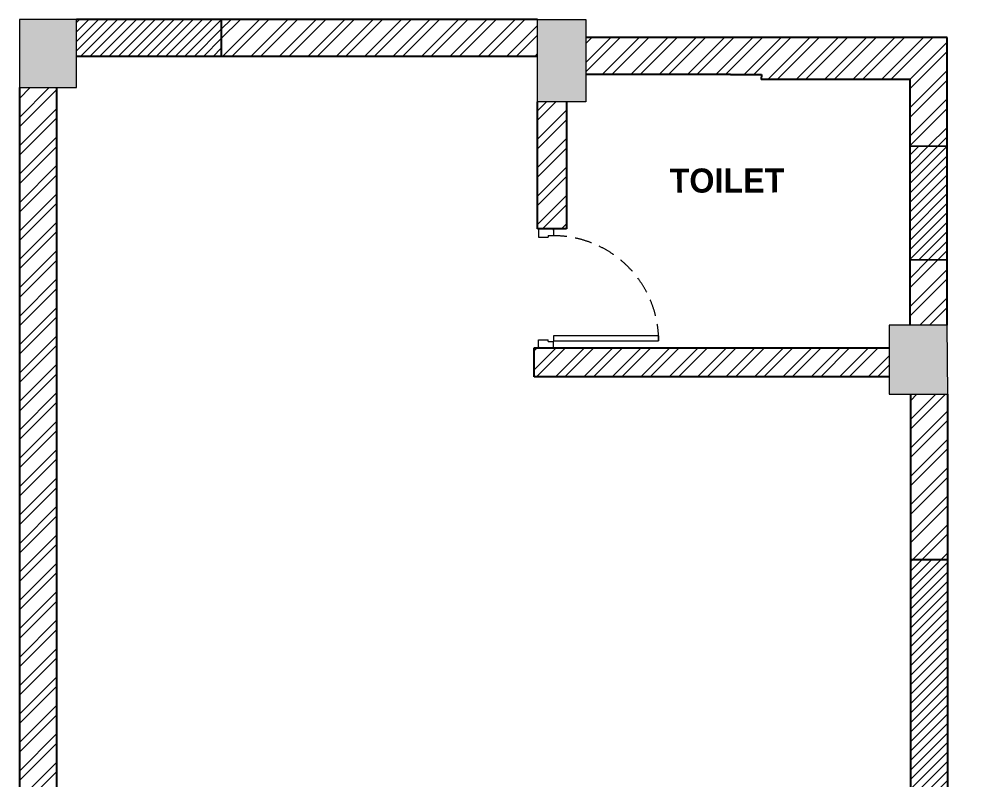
# Model space of a CAD drawing. Header units: feet. Extents: x 9424647 to 9430731, y -5939906 to -5917331.
# Drawn here: x 9424647 to 9430671, y -5922056 to -5917331 of the extents above; entities that cross this region are included whole.
import ezdxf

# ---------------------------------------------------------------- set-up
doc = ezdxf.new("R2010")
doc.units = ezdxf.units.FT
doc.header["$LTSCALE"] = 33
doc.header["$MEASUREMENT"] = 0
doc.linetypes.add('HIDDEN2', pattern=[4.7625, 3.175, -1.5875])
for name, color, linetype, lineweight in [('A TEXT', 142, 'Continuous', 9), ('A-COL', 243, 'Continuous', 9), ('column hatch', 5, 'Continuous', 0), ('Door', 2, 'Continuous', 13), ('LENS-DIM', 252, 'Continuous', 5), ('LENS-DOOR', 34, 'Continuous', 20), ('LENS-PARTITION', 21, 'Continuous', 25), ('LN-HATCH', 251, 'Continuous', 0)]:
    doc.layers.add(name, color=color, linetype=linetype, lineweight=lineweight)
doc.layers.add('A-WALL', color=1, linetype='Continuous')
doc.styles.get("Standard").update_dxf_attribs({"font": 'GILC____.TTF'})
pattern_1 = [(225, (-9983931.35, 5281720.31), (88.2999593, -88.2999593), []), (225, (-9983990.22, 5281720.31), (88.2999593, -88.2999593), [])]
pattern_2 = [(225, (-9983931.354, 5281720.31), (29.43331977, -29.43331977), [])]

# ---------------------------------------------------------------- blocks, each defined once
blk = doc.blocks.new('*U42')
at = {"layer": 'LENS-DOOR'}
for p, q in [((548122.6, 1779226.7), (548122.6, 1778573.2)), ((548122.6, 1779226.7), (548153.5, 1779226.7)), ((548153.5, 1778573.2), (548153.5, 1779226.7)), ((547456.3, 1778568.1), (547461.4, 1778568.1)), ((547456.3, 1778484.6), (547456.3, 1778568.1)), ((547461.4, 1778573.2), (547497.4, 1778573.2)), ((547461.4, 1778568.1), (547461.4, 1778573.2)), ((547497.4, 1778539.8), (547497.4, 1778573.2)), ((548122.6, 1778573.2), (548153.5, 1778573.2)), ((548192.1, 1778573.2), (548156.1, 1778573.2)), ((548156.1, 1778539.8), (548156.1, 1778573.2)), ((548192.1, 1778568.1), (548192.1, 1778573.2)), ((548197.3, 1778568.1), (548192.1, 1778568.1)), ((548197.3, 1778484.6), (548197.3, 1778568.1)), ((547497.4, 1778539.8), (547507.7, 1778539.8)), ((547507.7, 1778479.5), (547507.7, 1778539.8)), ((548145.8, 1778479.5), (548145.8, 1778539.8)), ((548156.1, 1778539.8), (548145.8, 1778539.8)), ((547456.3, 1778484.6), (547461.4, 1778484.6)), ((547461.4, 1778479.5), (547461.4, 1778484.6)), ((547461.4, 1778479.5), (547507.7, 1778479.5)), ((548192.1, 1778479.5), (548145.8, 1778479.5)), ((548192.1, 1778479.5), (548192.1, 1778484.6)), ((548197.3, 1778484.6), (548192.1, 1778484.6))]:
    blk.add_line(p, q, dxfattribs=at)
at = {"layer": 'LENS-DOOR', "color": 7, "linetype": 'HIDDEN2'}
blk.add_ellipse((548153.5, 1778573.2), major_axis=(-653.5, 0), ratio=1, start_param=-1.570791, end_param=0.051209, dxfattribs=at)
blk = doc.blocks.new('A$Cb5bc41ad')
at = {"layer": 'column hatch'}
h = blk.add_hatch(color=8, dxfattribs=at)
h.dxf.hatch_style = 1
h.paths.add_polyline_path([(5841.9, -3581.7), (5612, -3586.6), (5289, -3586.6), (5289, -4163.6), (5631, -4163.6), (5841.9, -4163.6)])
h.paths.add_polyline_path([(3728, -3933.6), (3728, -3843.6), (3173, -3843.6), (3173, -4163.6), (3728, -4163.6), (3728, -3983.6)])
h.paths.add_polyline_path([(5752.9, 1468.5), (5523, 1461.4), (5132, 1461.4), (5132, 1130.4), (5513, 1130.4), (5742.9, 1135.2)])
h.paths.add_polyline_path([(323, 1300.6), (193, 1300.6), (-37, 1296.1), (-41.8, 1011.1), (188, 1020.6), (323, 1020.6)])
h.paths.add_polyline_path([(5658.8, 4763.5), (5428.9, 4760), (5123.9, 4760), (5123.9, 4419), (5431.9, 4419), (5661.8, 4426.1)])
h.paths.add_polyline_path([(5589, 8770.6), (5359, 8770.6), (5234, 8770.6), (5234, 8340.6), (5374, 8340.6), (5604, 8344.1)])
h.paths.add_polyline_path([(188, 8514.6), (48, 8514.6), (-182, 8514.6), (-172, 8210.1), (58, 8214.6), (188, 8214.6)])
h.paths.add_polyline_path([(5584, 12968.6), (5354, 12968.6), (5224, 12968.6), (5224, 12828.6), (5224, 12538.6), (5234, 12538.6), (5359, 12538.6), (5589, 12538.6)])
h.paths.add_polyline_path([(3338, 14868.6), (3038, 14868.6), (3038, 14356.6), (3218, 14356.6), (3338, 14356.6), (3338, 14526.6)])
h.paths.add_polyline_path([(173, 14868.6), (-182, 14868.6), (-182, 14444.6), (48, 14444.6), (173, 14444.6), (173, 14638.6)])
at = {"layer": 'LN-HATCH'}
h = blk.add_hatch(dxfattribs=at)
h.set_pattern_fill('ANSI32', color=256, scale=333, angle=180)
h.set_pattern_definition(pattern_1)
h.paths.add_polyline_path([(188, 1020.6), (-41.8, 1011.1), (158.6, -3834.3), (158.6, -4163.6), (468.5, -4163.6), (468.5, -3884.3), (468.5, -3834.3), (388.5, -3834.3)])
h.paths.add_polyline_path([(58, 8214.6), (-172, 8210.1), (-37, 1296.1), (193, 1300.6)])
h.paths.add_polyline_path([(48, 14444.6), (-182, 14444.6), (-182, 8514.6), (48, 8514.6)])
h.paths.add_polyline_path([(3038, 14868.6), (1073, 14868.6), (1073, 14638.6), (3038, 14638.6)])
h.paths.add_polyline_path([(3218, 14356.6), (3038, 14356.6), (3038, 13567.6), (3218, 13567.6)])
h = blk.add_hatch(dxfattribs=at)
h.set_pattern_fill('ANSI31', color=256, scale=333, angle=180)
h.set_pattern_definition(pattern_2)
h.paths.add_polyline_path([(1073, 14638.6), (1073, 14868.6), (173, 14868.6), (173, 14638.6)])
h = blk.add_hatch(dxfattribs=at)
h.set_pattern_fill('ANSI32', color=256, scale=333, angle=180)
h.set_pattern_definition(pattern_1)
h.paths.add_polyline_path([(5584, 14756.6), (3338, 14756.6), (3338, 14526.6), (4238, 14526.6), (4429.5, 14526.6), (4428, 14495.6), (5354, 14495.6), (5354, 14080.6), (5584, 14083.2)])
h = blk.add_hatch(dxfattribs=at)
h.set_pattern_fill('ANSI31', color=256, scale=333, angle=180)
h.set_pattern_definition(pattern_2)
h.paths.add_polyline_path([(5775.6, -420.4), (5545.6, -425.3), (5577.2, -1929.9), (5807.1, -1925.1)])
h.paths.add_polyline_path([(5500.8, 2180.1), (5730.7, 2187.1), (5684.3, 3695.4), (5454.4, 3688.4)])
h.paths.add_polyline_path([(5619.7, 7317.2), (5389.7, 7313.7), (5412.8, 5807.9), (5642.8, 5811.4)])
h.paths.add_polyline_path([(5589, 11511.6), (5359, 11511.6), (5359, 10004.6), (5589, 10004.6)])
h.paths.add_polyline_path([(5584, 14083.2), (5354, 14080.6), (5354, 13374.6), (5584, 13377.2)])
h = blk.add_hatch(dxfattribs=at)
h.set_pattern_fill('ANSI32', color=256, scale=333, angle=180)
h.set_pattern_definition(pattern_1)
h.paths.add_polyline_path([(5584, 13377.2), (5354, 13374.6), (5354, 12968.6), (5584, 12968.6)], flags=17)
h.paths.add_polyline_path([(5589, 12538.6), (5359, 12538.6), (5359, 11511.6), (5589, 11511.6)])
h.paths.add_polyline_path([(5589, 10004.6), (5359, 10004.6), (5359, 8770.6), (5589, 8770.6)])
h.paths.add_polyline_path([(5604, 8344.1), (5374, 8340.6), (5389.7, 7313.7), (5619.7, 7317.2)])
h.paths.add_polyline_path([(5642.8, 5811.4), (5412.8, 5807.9), (5428.9, 4760), (5658.8, 4763.5)])
h.paths.add_polyline_path([(5661.8, 4426.1), (5431.9, 4419), (5454.4, 3688.4), (5684.3, 3695.4)])
h.paths.add_polyline_path([(5730.7, 2187.1), (5500.8, 2180.1), (5523, 1461.4), (5752.9, 1468.5)])
h.paths.add_polyline_path([(5742.9, 1135.2), (5513, 1130.4), (5545.6, -425.3), (5775.6, -420.4)])
h.paths.add_polyline_path([(5807.1, -1925.1), (5577.2, -1929.9), (5612, -3586.6), (5841.9, -3581.7)])
h = blk.add_hatch(dxfattribs=at)
h.set_pattern_fill('ANSI32', color=256, scale=333, angle=180)
h.set_pattern_definition(pattern_1)
h.paths.add_polyline_path([(5224, 12826.6), (4428, 12826.6), (3098, 12826.6), (3018, 12826.6), (3018, 12646.6), (5224, 12646.6)])
at = {"layer": 'A-COL'}
for points in [[(173, 14868.6), (-182, 14868.6), (-182, 14444.6), (48, 14444.6), (173, 14444.6), (173, 14638.6), (173, 14868.6)], [(3038, 14356.6), (3038, 14868.6), (3338, 14868.6), (3338, 14526.6)], [(3338, 14526.6), (3338, 14356.6), (3218, 14356.6), (3038, 14356.6)]]:
    blk.add_lwpolyline(points, dxfattribs=at)
blk.add_lwpolyline([(5354, 12968.6), (5224, 12968.6), (5224, 12828.6), (5224, 12538.6), (5234, 12538.6), (5359, 12538.6), (5589, 12538.6), (5584, 12968.6)], close=True, dxfattribs=at)
at = {"layer": 'A-WALL'}
for p, q in [((1073, 14868.6), (173, 14868.6)), ((3038, 14868.6), (1073, 14868.6)), ((1073, 14868.6), (1073, 14638.6)), ((5584, 14756.6), (3338, 14756.6)), ((5584, 14083.2), (5584, 14756.6)), ((1073, 14638.6), (173, 14638.6)), ((3038, 14638.6), (1073, 14638.6)), ((4238, 14526.6), (3338, 14526.6)), ((4238, 14526.6), (4429.5, 14526.6)), ((4429.5, 14526.6), (4428, 14495.6)), ((5354, 14495.6), (4428, 14495.6)), ((5354, 14080.6), (5354, 14495.6)), ((-182, 14444.6), (-182, 8514.6)), ((48, 14444.6), (48, 8514.6)), ((3038, 13567.6), (3038, 14356.6)), ((3218, 14356.6), (3218, 13567.6)), ((5354, 14080.6), (5584, 14083.2)), ((5354, 13374.6), (5354, 14080.6)), ((5584, 13377.2), (5584, 14083.2)), ((3218, 13567.6), (3038, 13567.6)), ((5354, 13374.6), (5584, 13377.2)), ((5354, 12968.6), (5354, 13374.6)), ((5584, 12968.6), (5584, 13377.2)), ((3018, 12646.6), (3018, 12826.6)), ((3018, 12826.6), (3098, 12826.6)), ((3098, 12826.6), (4428, 12826.6)), ((4428, 12826.6), (5224, 12826.6)), ((5224, 12646.6), (3018, 12646.6)), ((5359, 11511.6), (5359, 12538.6)), ((5589, 11511.6), (5589, 12538.6)), ((5359, 11511.6), (5589, 11511.6)), ((5359, 10004.6), (5359, 11511.6)), ((5589, 10004.6), (5589, 11511.6))]:
    blk.add_line(p, q, dxfattribs=at)
at = {"layer": 'Door', "rotation": 270}
blk.add_blockref('*U42', (-1775435.5, 561023.8), dxfattribs=at)
at = {"layer": 'A TEXT', "insert": (4572.4, 13942.9), "char_height": 150, "width": 2918.731, "attachment_point": 3, "rotation": 0.0937}
blk.add_mtext('{\\fCentury Gothic|b1|i0|c0|p34; TOILET}', dxfattribs=at)
blk = doc.blocks.new('A$C2c4d5caa')
at = {"layer": 'LENS-DIM', "color": 2}
blk.add_blockref('A$Cb5bc41ad', (-965.7, -8517.6), dxfattribs=at)

msp = doc.modelspace()

# ---------------------------------------------------------------- block references
at = {"layer": 'LENS-PARTITION'}
msp.add_blockref('A$C2c4d5caa', (9425794.5, -5923682.4), dxfattribs=at)

doc.saveas('drawing.dxf')
